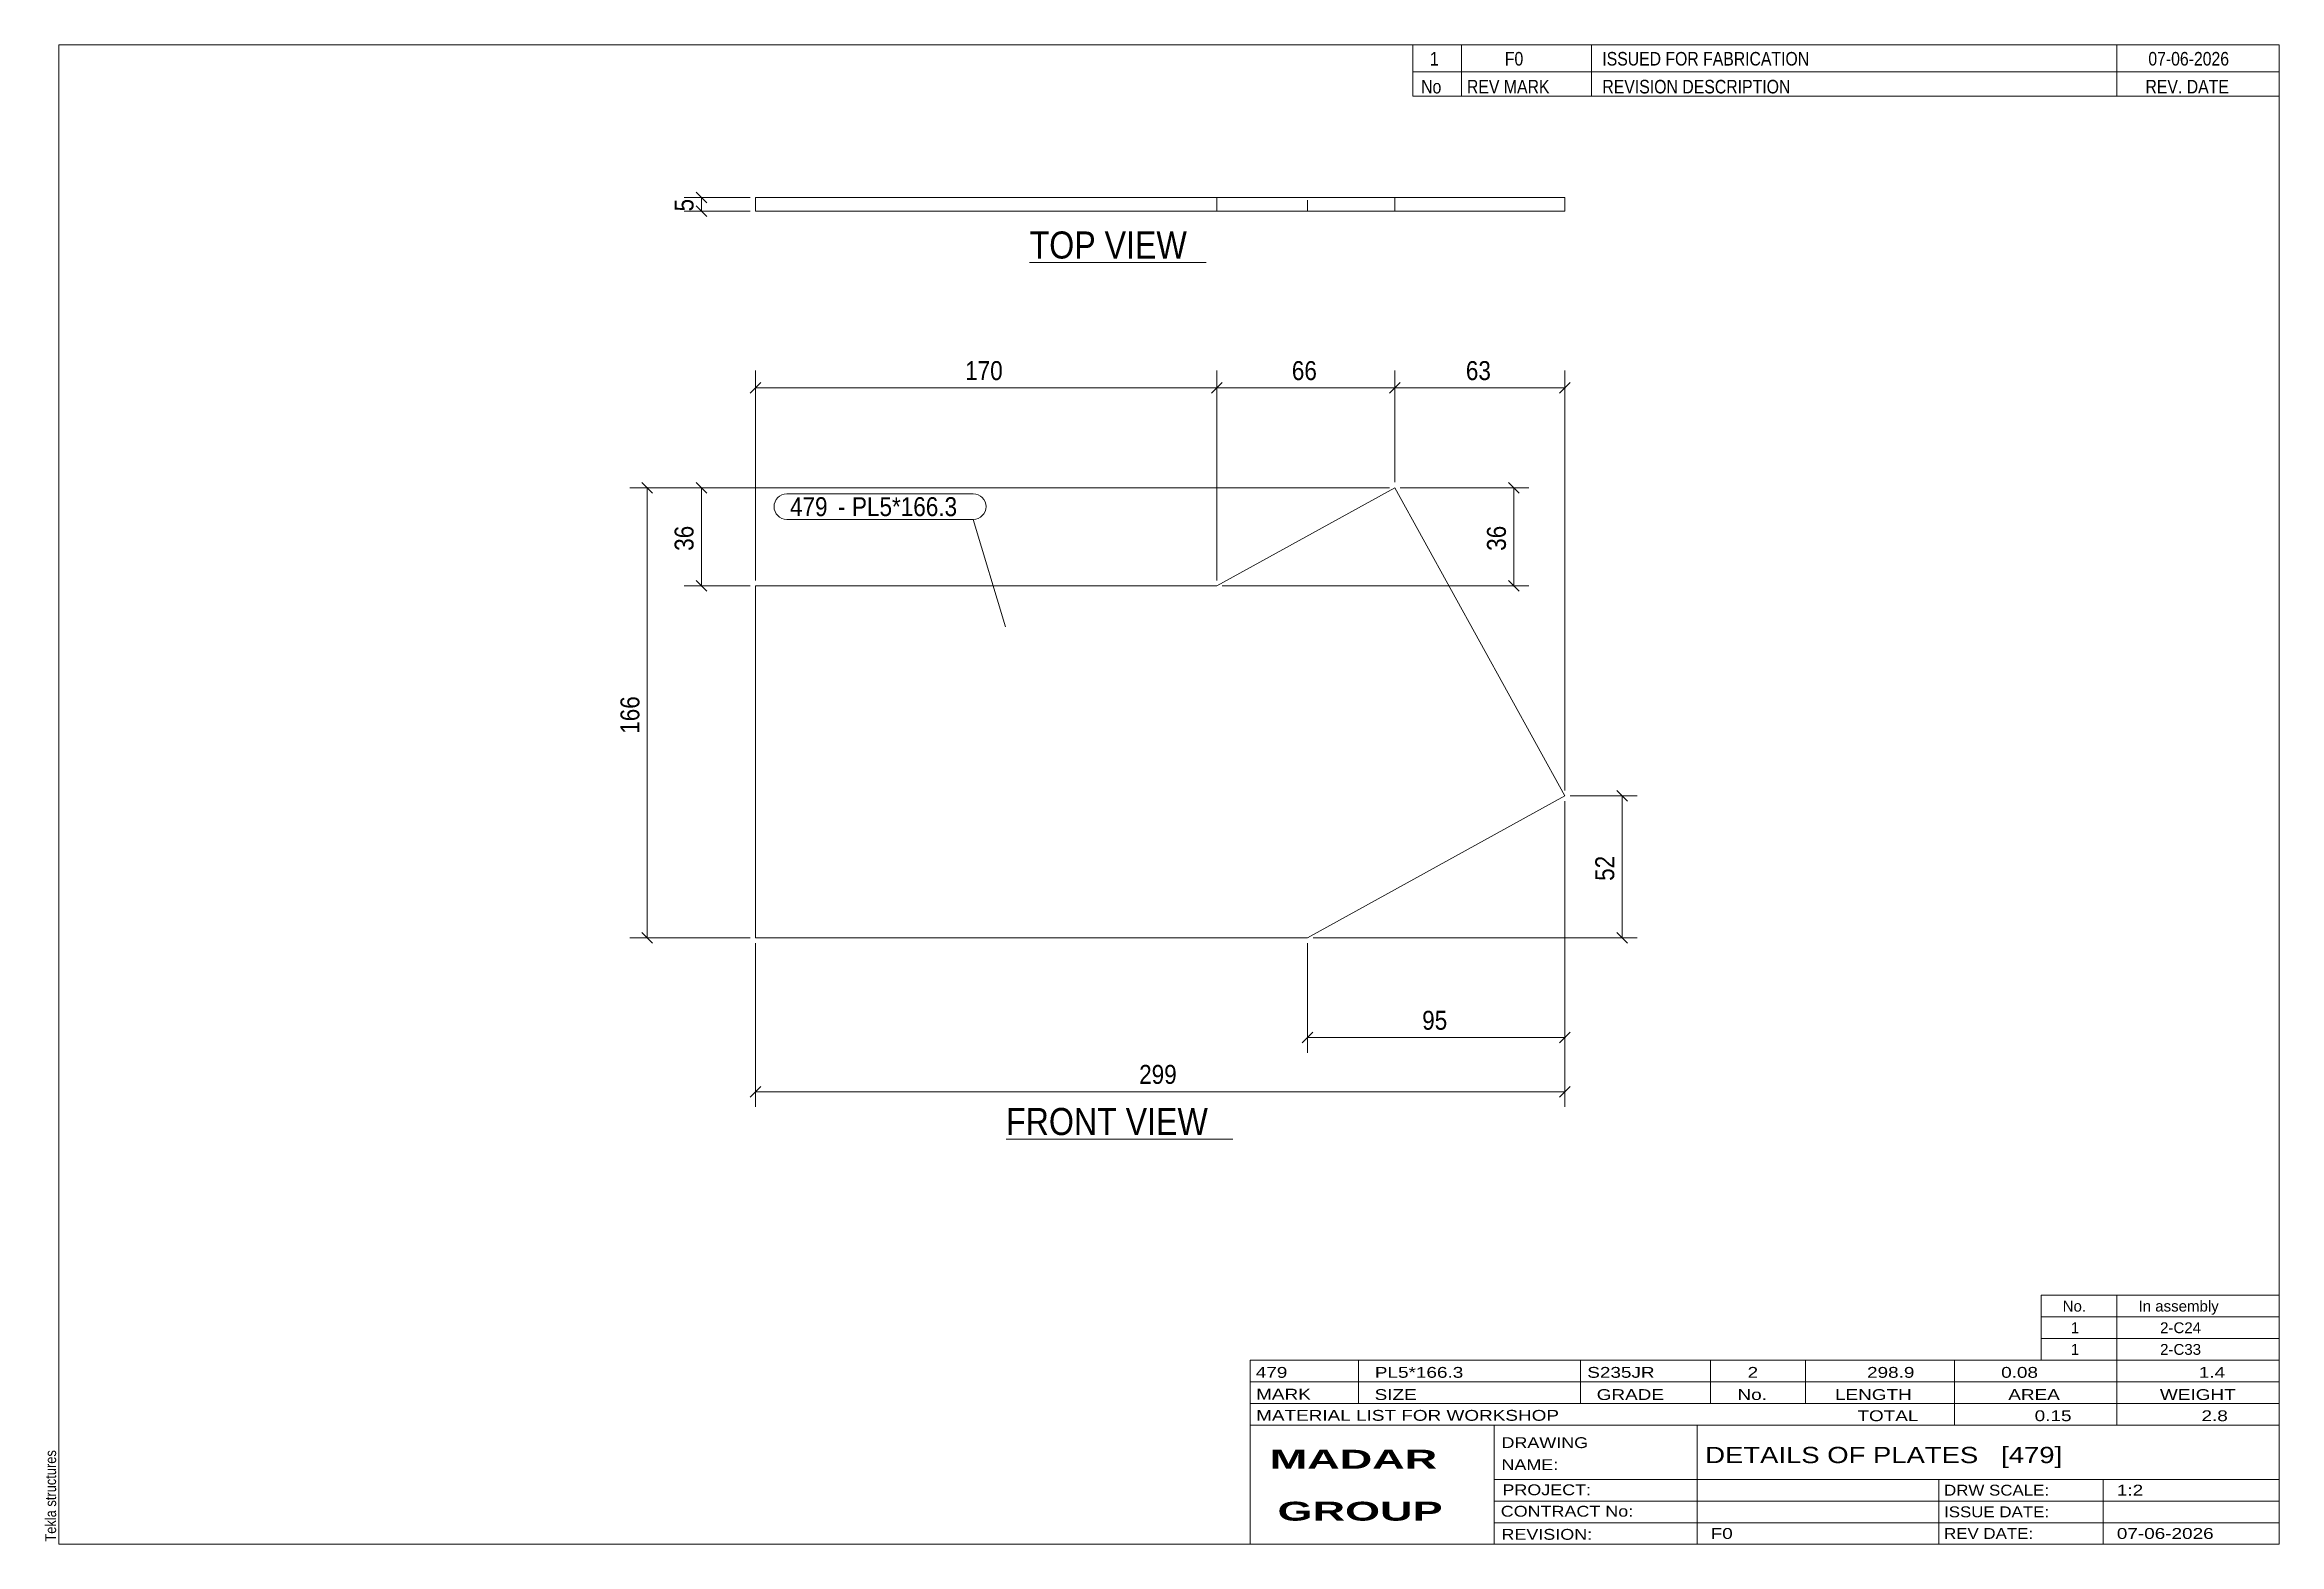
# Model space of a CAD drawing. Header units: millimetres. Extents: x 2 to 415, y 5 to 282.
import ezdxf

# ---------------------------------------------------------------- set-up
doc = ezdxf.new("R2010")
doc.units = ezdxf.units.MM
doc.linetypes.add('XKITLINE00', pattern=[0])
doc.linetypes.add('XKITLINE02', pattern=[4, 2, -2])
for name, color, linetype, lineweight in [('Dimensions', 7, 'Continuous', 0), ('DrawingSheet', 5, 'Continuous', 0), ('OtherObjectType', 7, 'Continuous', 0), ('Part', 2, 'Continuous', 0), ('PartMark', 7, 'Continuous', 0)]:
    doc.layers.add(name, color=color, linetype=linetype, lineweight=lineweight)
doc.styles.add('ARIAL', font='ARIAL.TTF')
doc.styles.add('ARIAL_BOLD', font='ARIALBD.TTF')
doc.styles.add('ARIAL_NARROW', font='ARIALN.TTF')

# ---------------------------------------------------------------- blocks, each defined once
blk = doc.blocks.new('*A1')
at = {"layer": 'Part', "color": 2, "linetype": 'XKITLINE00', "lineweight": 0}
for p, q in [((218.83, 182.04), (251.69, 200.17)), ((251.69, 200.17), (283.09, 143.26)), ((133.65, 117.04), (133.66, 182.04)), ((133.66, 182.04), (218.83, 182.04)), ((283.09, 143.26), (235.58, 117.04)), ((235.58, 117.04), (133.65, 117.04))]:
    blk.add_line(p, q, dxfattribs=at)
blk = doc.blocks.new('*A2')
at = {"layer": 'Part', "color": 2, "linetype": 'XKITLINE00', "lineweight": 0}
for p, q in [((133.65, 251.25), (133.65, 253.75)), ((283.09, 253.75), (133.66, 253.75)), ((133.66, 251.25), (133.66, 253.75)), ((218.83, 251.25), (218.83, 253.75)), ((251.69, 251.25), (251.69, 253.75)), ((283.09, 251.25), (283.09, 253.75)), ((251.69, 251.25), (133.66, 251.25)), ((283.09, 251.25), (251.69, 251.25))]:
    blk.add_line(p, q, dxfattribs=at)
at = {"layer": 'Part', "color": 7, "linetype": 'XKITLINE02', "lineweight": 0}
for p, q in [((133.66, 253.75), (133.65, 253.75)), ((235.58, 251.25), (235.58, 253.75)), ((133.65, 251.25), (133.66, 251.25)), ((133.66, 251.25), (133.65, 251.25))]:
    blk.add_line(p, q, dxfattribs=at)
blk = doc.blocks.new('*A3')
at = {"layer": 'DrawingSheet', "color": 5, "linetype": 'XKITLINE00', "lineweight": 0}
for p, q in [((415, 282), (5, 282)), ((5, 282), (5, 5)), ((415, 5), (415, 282)), ((5, 5), (415, 5))]:
    blk.add_line(p, q, dxfattribs=at)
at = {"layer": 'DrawingSheet', "color": 5, "style": 'ARIAL', "width": 0.85}
blk.add_text('Tekla structures', height=2, rotation=90, dxfattribs=at).set_placement((4.5, 5.5))
blk = doc.blocks.new('*A4')
at = {"layer": 'OtherObjectType', "color": 7, "linetype": 'XKITLINE00', "lineweight": 0}
for p, q in [((371, 51), (415, 51)), ((371, 47), (371, 51)), ((385, 47), (385, 51)), ((415, 47), (415, 51)), ((371, 47), (415, 47)), ((371, 43), (371, 47)), ((385, 43), (385, 47)), ((415, 43), (415, 47)), ((371, 43), (415, 43)), ((371, 39), (371, 43)), ((385, 39), (385, 43)), ((415, 39), (415, 43)), ((371, 39), (415, 39))]:
    blk.add_line(p, q, dxfattribs=at)
at = {"layer": 'OtherObjectType', "color": 7, "style": 'ARIAL_NARROW', "width": 1.211571}
for s, p in [('No.', (375, 48)), ('In assembly', (389, 48)), ('1', (376.5, 44)), ('2-C24', (392.99, 44)), ('1', (376.5, 40)), ('2-C33', (392.99, 40))]:
    blk.add_text(s, height=2, dxfattribs=at).set_placement(p)
blk = doc.blocks.new('*A5')
at = {"layer": 'OtherObjectType', "color": 7, "linetype": 'XKITLINE00', "lineweight": 0}
for p, q in [((255, 282), (415, 282)), ((415, 282), (255, 282)), ((255, 282), (255, 277)), ((264, 282), (264, 277)), ((288, 282), (288, 277)), ((385, 282), (385, 277)), ((415, 282), (415, 277)), ((255, 277), (415, 277)), ((255, 277), (255, 272.5)), ((255, 277), (415, 277)), ((264, 277), (264, 272.5)), ((288, 277), (288, 272.5)), ((385, 277), (385, 272.5)), ((415, 277), (415, 272.5)), ((415, 272.5), (255, 272.5))]:
    blk.add_line(p, q, dxfattribs=at)
at = {"layer": 'OtherObjectType', "color": 7, "style": 'ARIAL_NARROW'}
for s, width, p in [('1', 1.017001, (258.16, 278.15)), ('F0', 1.017001, (272, 278.15)), ('ISSUED FOR FABRICATION', 1.017001, (290, 278.15)), ('07-06-2026', 1.017001, (390.82, 278.15)), ('No', 1.02, (256.54, 273)), ('REV MARK', 1.02, (265, 273)), ('REVISION DESCRIPTION', 1.02, (290, 273)), ('REV. DATE', 1.02, (390.28, 273))]:
    blk.add_text(s, height=2.5, dxfattribs=dict(at, width=width)).set_placement(p)
blk = doc.blocks.new('*A6')
at = {"layer": 'OtherObjectType', "color": 7, "linetype": 'XKITLINE00', "lineweight": 0}
for p, q in [((225, 39), (415, 39)), ((225, 39), (225, 35)), ((225, 39), (415, 39)), ((245, 35), (245, 39)), ((286, 35), (286, 39)), ((310, 35), (310, 39)), ((327.5, 35), (327.5, 39)), ((355, 35), (355, 39)), ((385, 35), (385, 39)), ((415, 35), (415, 39)), ((225, 35), (415, 35)), ((225, 35), (225, 5)), ((225, 35), (415, 35)), ((245, 31), (245, 35)), ((286, 31), (286, 35)), ((310, 31), (310, 35)), ((327.5, 31), (327.5, 35)), ((355, 31), (355, 35)), ((385, 31), (385, 35)), ((415, 31), (415, 35)), ((225, 31), (415, 31)), ((355, 27), (355, 31)), ((385, 27), (385, 31)), ((415, 27), (415, 31)), ((225, 27), (415, 27)), ((270, 21), (270, 27)), ((307.5, 17), (307.5, 27)), ((415, 21), (415, 27)), ((270, 21), (270, 5)), ((415, 17), (415, 21)), ((270, 17), (415, 17)), ((307.5, 5), (307.5, 17)), ((352.16, 13), (352.16, 17)), ((382.5, 5), (382.5, 17)), ((415, 13), (415, 17)), ((270, 13), (415, 13)), ((352.16, 5), (352.16, 13)), ((415, 9), (415, 13)), ((270, 9), (415, 9)), ((415, 5), (415, 9)), ((225, 5), (415, 5)), ((262.5, 5), (415, 5))]:
    blk.add_line(p, q, dxfattribs=at)
at = {"layer": 'OtherObjectType', "color": 7, "style": 'ARIAL_NARROW'}
for s, height, width, p in [('479', 2, 1.525501, (226.01, 35.76)), ('PL5*166.3', 2, 1.525501, (248, 35.76)), ('S235JR', 2, 1.525501, (287.22, 35.76)), ('2', 2, 1.525501, (316.82, 35.76)), ('298.9', 2, 1.525501, (338.88, 35.76)), ('0.08', 2, 1.525501, (363.64, 35.76)), ('1.4', 2, 1.525501, (400.14, 35.76)), ('MARK', 2, 1.525501, (226.08, 31.73)), ('SIZE', 2, 1.525501, (247.96, 31.66)), ('GRADE', 2, 1.525501, (288.96, 31.66)), ('No.', 2, 1.525501, (314.96, 31.66)), ('LENGTH', 2, 1.525501, (332.96, 31.66)), ('AREA', 2, 1.525501, (364.96, 31.66)), ('WEIGHT', 2, 1.525501, (392.96, 31.66)), ('MATERIAL LIST FOR WORKSHOP', 2, 1.525501, (226.08, 27.82)), ('TOTAL', 2, 1.525501, (337.1, 27.75)), ('0.15', 2, 1.525501, (369.83, 27.75)), ('2.8', 2, 1.525501, (400.63, 27.75)), ('DRAWING', 2, 1.445, (271.38, 22.78)), ('NAME:', 2, 1.445, (271.38, 18.72)), ('DETAILS OF PLATES   [479]', 3, 1.474651, (309, 20)), ('PROJECT:', 2, 1.445, (271.55, 14.07)), ('DRW SCALE:', 2, 1.36, (353.1, 14)), ('1:2', 2, 1.525501, (385, 14)), ('CONTRACT No:', 2, 1.445, (271.25, 10.11)), ('ISSUE DATE:', 2, 1.36, (353.1, 10)), ('REVISION:', 2, 1.445, (271.38, 5.84)), ('F0', 2, 1.525501, (310, 6)), ('REV DATE:', 2, 1.36, (353.1, 6)), ('07-06-2026', 2, 1.525501, (385, 6))]:
    blk.add_text(s, height=height, dxfattribs=dict(at, width=width)).set_placement(p)
at = {"layer": 'OtherObjectType', "color": 1, "style": 'ARIAL_BOLD', "width": 1.7}
for s, p in [('MADAR ', (228.58, 18.97)), ('GROUP', (230.03, 9.37))]:
    blk.add_text(s, height=3.5, dxfattribs=at).set_placement(p)
blk = doc.blocks.new('*A7')
at = {"layer": 'Dimensions', "color": 7, "linetype": 'XKITLINE00', "lineweight": 0}
for p, q in [((250.69, 200.17), (110.45, 200.17)), ((112.66, 201.16), (114.64, 199.18)), ((113.65, 117.04), (113.65, 200.17)), ((132.65, 117.04), (110.45, 117.04)), ((112.66, 118.03), (114.64, 116.05))]:
    blk.add_line(p, q, dxfattribs=at)
at = {"layer": 'Dimensions', "color": 3}
for p in [(113.65, 200.17), (113.65, 117.04)]:
    blk.add_point(p, dxfattribs=at)
at = {"layer": 'Dimensions', "color": 3, "style": 'ARIAL', "width": 0.85}
blk.add_text('166', height=3.5, rotation=90.0002, dxfattribs=at).set_placement((112.2, 154.71))
blk = doc.blocks.new('*A8')
at = {"layer": 'Dimensions', "color": 7, "linetype": 'XKITLINE00', "lineweight": 0}
for p, q in [((250.69, 200.17), (120.45, 200.17)), ((122.66, 201.16), (124.64, 199.18)), ((123.65, 182.04), (123.65, 200.17)), ((132.66, 182.04), (120.45, 182.04)), ((122.66, 183.03), (124.64, 181.05))]:
    blk.add_line(p, q, dxfattribs=at)
at = {"layer": 'Dimensions', "color": 3}
for p in [(123.65, 200.17), (123.65, 182.04)]:
    blk.add_point(p, dxfattribs=at)
at = {"layer": 'Dimensions', "color": 3, "style": 'ARIAL', "width": 0.85}
blk.add_text('36', height=3.5, rotation=90.0002, dxfattribs=at).set_placement((122.2, 188.51))
blk = doc.blocks.new('*A9')
at = {"layer": 'Dimensions', "color": 7, "linetype": 'XKITLINE00', "lineweight": 0}
for p, q in [((284.09, 143.26), (296.45, 143.26)), ((292.66, 144.25), (294.64, 142.27)), ((293.65, 117.04), (293.65, 143.26)), ((236.58, 117.04), (296.45, 117.04)), ((292.66, 118.03), (294.64, 116.05))]:
    blk.add_line(p, q, dxfattribs=at)
at = {"layer": 'Dimensions', "color": 3}
for p in [(293.65, 143.26), (293.65, 117.04)]:
    blk.add_point(p, dxfattribs=at)
at = {"layer": 'Dimensions', "color": 3, "style": 'ARIAL', "width": 0.85}
blk.add_text('52', height=3.5, rotation=90.0002, dxfattribs=at).set_placement((292.2, 127.55))
blk = doc.blocks.new('*A10')
at = {"layer": 'Dimensions', "color": 7, "linetype": 'XKITLINE00', "lineweight": 0}
for p, q in [((252.69, 200.17), (276.45, 200.17)), ((272.66, 201.16), (274.64, 199.18)), ((273.65, 182.04), (273.65, 200.17)), ((219.83, 182.04), (276.45, 182.04)), ((272.66, 183.03), (274.64, 181.05))]:
    blk.add_line(p, q, dxfattribs=at)
at = {"layer": 'Dimensions', "color": 3}
for p in [(273.65, 200.17), (273.65, 182.04)]:
    blk.add_point(p, dxfattribs=at)
at = {"layer": 'Dimensions', "color": 3, "style": 'ARIAL', "width": 0.85}
blk.add_text('36', height=3.5, rotation=90.0002, dxfattribs=at).set_placement((272.2, 188.51))
blk = doc.blocks.new('*A11')
at = {"layer": 'Dimensions', "color": 7, "linetype": 'XKITLINE00', "lineweight": 0}
for p, q in [((283.09, 142.26), (283.09, 85.8)), ((133.65, 116.04), (133.65, 85.8)), ((134.64, 89.59), (132.66, 87.61)), ((133.65, 88.6), (283.09, 88.6)), ((284.08, 89.59), (282.1, 87.61))]:
    blk.add_line(p, q, dxfattribs=at)
at = {"layer": 'Dimensions', "color": 3}
for p in [(133.65, 88.6), (283.09, 88.6)]:
    blk.add_point(p, dxfattribs=at)
at = {"layer": 'Dimensions', "color": 3, "style": 'ARIAL', "width": 0.85}
blk.add_text('299', height=3.5, dxfattribs=at).set_placement((204.48, 90.05))
blk = doc.blocks.new('*A12')
at = {"layer": 'Dimensions', "color": 7, "linetype": 'XKITLINE00', "lineweight": 0}
for p, q in [((283.09, 142.26), (283.09, 95.8)), ((235.58, 116.04), (235.58, 95.8)), ((236.57, 99.59), (234.59, 97.61)), ((284.08, 99.59), (282.1, 97.61)), ((235.58, 98.6), (283.09, 98.6))]:
    blk.add_line(p, q, dxfattribs=at)
at = {"layer": 'Dimensions', "color": 3}
for p in [(235.58, 98.6), (283.09, 98.6)]:
    blk.add_point(p, dxfattribs=at)
at = {"layer": 'Dimensions', "color": 3, "style": 'ARIAL', "width": 0.85}
blk.add_text('95', height=3.5, dxfattribs=at).set_placement((256.74, 100.05))
blk = doc.blocks.new('*A13')
at = {"layer": 'Dimensions', "color": 7, "linetype": 'XKITLINE00', "lineweight": 0}
for p, q in [((134.65, 219.59), (132.67, 217.61)), ((133.66, 183.04), (133.66, 221.8)), ((219.82, 219.59), (217.84, 217.61)), ((218.83, 183.04), (218.83, 221.8)), ((133.66, 218.6), (218.83, 218.6))]:
    blk.add_line(p, q, dxfattribs=at)
at = {"layer": 'Dimensions', "color": 3}
for p in [(133.66, 218.6), (218.83, 218.6)]:
    blk.add_point(p, dxfattribs=at)
at = {"layer": 'Dimensions', "color": 3, "style": 'ARIAL', "width": 0.85}
blk.add_text('170', height=3.5, dxfattribs=at).set_placement((172.35, 220.05))
blk = doc.blocks.new('*A14')
at = {"layer": 'Dimensions', "color": 7, "linetype": 'XKITLINE00', "lineweight": 0}
for p, q in [((219.82, 219.59), (217.84, 217.61)), ((218.83, 183.04), (218.83, 221.8)), ((252.68, 219.59), (250.7, 217.61)), ((251.69, 201.17), (251.69, 221.8)), ((218.83, 218.6), (251.69, 218.6))]:
    blk.add_line(p, q, dxfattribs=at)
at = {"layer": 'Dimensions', "color": 3}
for p in [(218.83, 218.6), (251.69, 218.6)]:
    blk.add_point(p, dxfattribs=at)
at = {"layer": 'Dimensions', "color": 3, "style": 'ARIAL', "width": 0.85}
blk.add_text('66', height=3.5, dxfattribs=at).set_placement((232.67, 220.05))
blk = doc.blocks.new('*A15')
at = {"layer": 'Dimensions', "color": 7, "linetype": 'XKITLINE00', "lineweight": 0}
for p, q in [((252.68, 219.59), (250.7, 217.61)), ((251.69, 201.17), (251.69, 221.8)), ((284.08, 219.59), (282.1, 217.61)), ((283.09, 144.26), (283.09, 221.8)), ((251.69, 218.6), (283.09, 218.6))]:
    blk.add_line(p, q, dxfattribs=at)
at = {"layer": 'Dimensions', "color": 3}
for p in [(251.69, 218.6), (283.09, 218.6)]:
    blk.add_point(p, dxfattribs=at)
at = {"layer": 'Dimensions', "color": 3, "style": 'ARIAL', "width": 0.85}
blk.add_text('63', height=3.5, dxfattribs=at).set_placement((264.8, 220.05))
blk = doc.blocks.new('*A16')
at = {"layer": 'PartMark', "color": 7, "linetype": 'XKITLINE00', "lineweight": 0}
for p, q in [((139.41, 199.02), (173.85, 199.02)), ((139.41, 194.32), (173.85, 194.32)), ((179.81, 174.45), (173.85, 194.32))]:
    blk.add_line(p, q, dxfattribs=at)
for centre, start, end in [((139.41, 196.67), 90, 270), ((173.85, 196.67), 270, 90)]:
    blk.add_arc(centre, 2.35, start, end, dxfattribs=at)
at = {"layer": 'PartMark', "color": 1, "style": 'ARIAL', "width": 0.85}
blk.add_text('479', height=3.5, dxfattribs=at).set_placement((140.01, 194.92))
at = {"layer": 'PartMark', "color": 3, "style": 'ARIAL', "width": 0.85}
for s, p in [('PL5*166.3', (151.45, 194.92)), ('-', (148.85, 194.92))]:
    blk.add_text(s, height=3.5, dxfattribs=at).set_placement(p)
blk = doc.blocks.new('*A17')
at = {"layer": 'OtherObjectType', "color": 7, "linetype": 'XKITLINE00', "lineweight": 0}
blk.add_line((179.9, 79.85), (221.75, 79.85), dxfattribs=at)
at = {"layer": 'OtherObjectType', "color": 3, "style": 'ARIAL', "width": 0.85}
blk.add_text('FRONT VIEW', height=5, dxfattribs=at).set_placement((179.9, 80.6))
blk = doc.blocks.new('*A18')
at = {"layer": 'Dimensions', "color": 7, "linetype": 'XKITLINE00', "lineweight": 0}
for p, q in [((132.65, 253.75), (120.45, 253.75)), ((122.66, 254.74), (124.64, 252.76)), ((122.66, 252.24), (124.64, 250.26)), ((123.65, 251.25), (123.65, 253.75)), ((132.65, 251.25), (120.45, 251.25))]:
    blk.add_line(p, q, dxfattribs=at)
at = {"layer": 'Dimensions', "color": 3}
for p in [(123.65, 253.75), (123.65, 251.25)]:
    blk.add_point(p, dxfattribs=at)
at = {"layer": 'Dimensions', "color": 3, "style": 'ARIAL', "width": 0.85}
blk.add_text('5', height=3.5, rotation=90.0002, dxfattribs=at).set_placement((122.2, 251.2))
blk = doc.blocks.new('*A19')
at = {"layer": 'OtherObjectType', "color": 7, "linetype": 'XKITLINE00', "lineweight": 0}
blk.add_line((184.25, 241.75), (216.85, 241.75), dxfattribs=at)
at = {"layer": 'OtherObjectType', "color": 3, "style": 'ARIAL', "width": 0.85}
blk.add_text('TOP VIEW', height=5, dxfattribs=at).set_placement((184.25, 242.5))

msp = doc.modelspace()

# ---------------------------------------------------------------- block references
at = {"lineweight": 0}
for name in ['*A3', '*A5', '*A18', '*A2', '*A19', '*A13', '*A14', '*A15', '*A7', '*A8', '*A1', '*A16', '*A10', '*A11', '*A12', '*A9', '*A17', '*A4', '*A6']:
    msp.add_blockref(name, (0, 0), dxfattribs=at)

doc.saveas('drawing.dxf')
